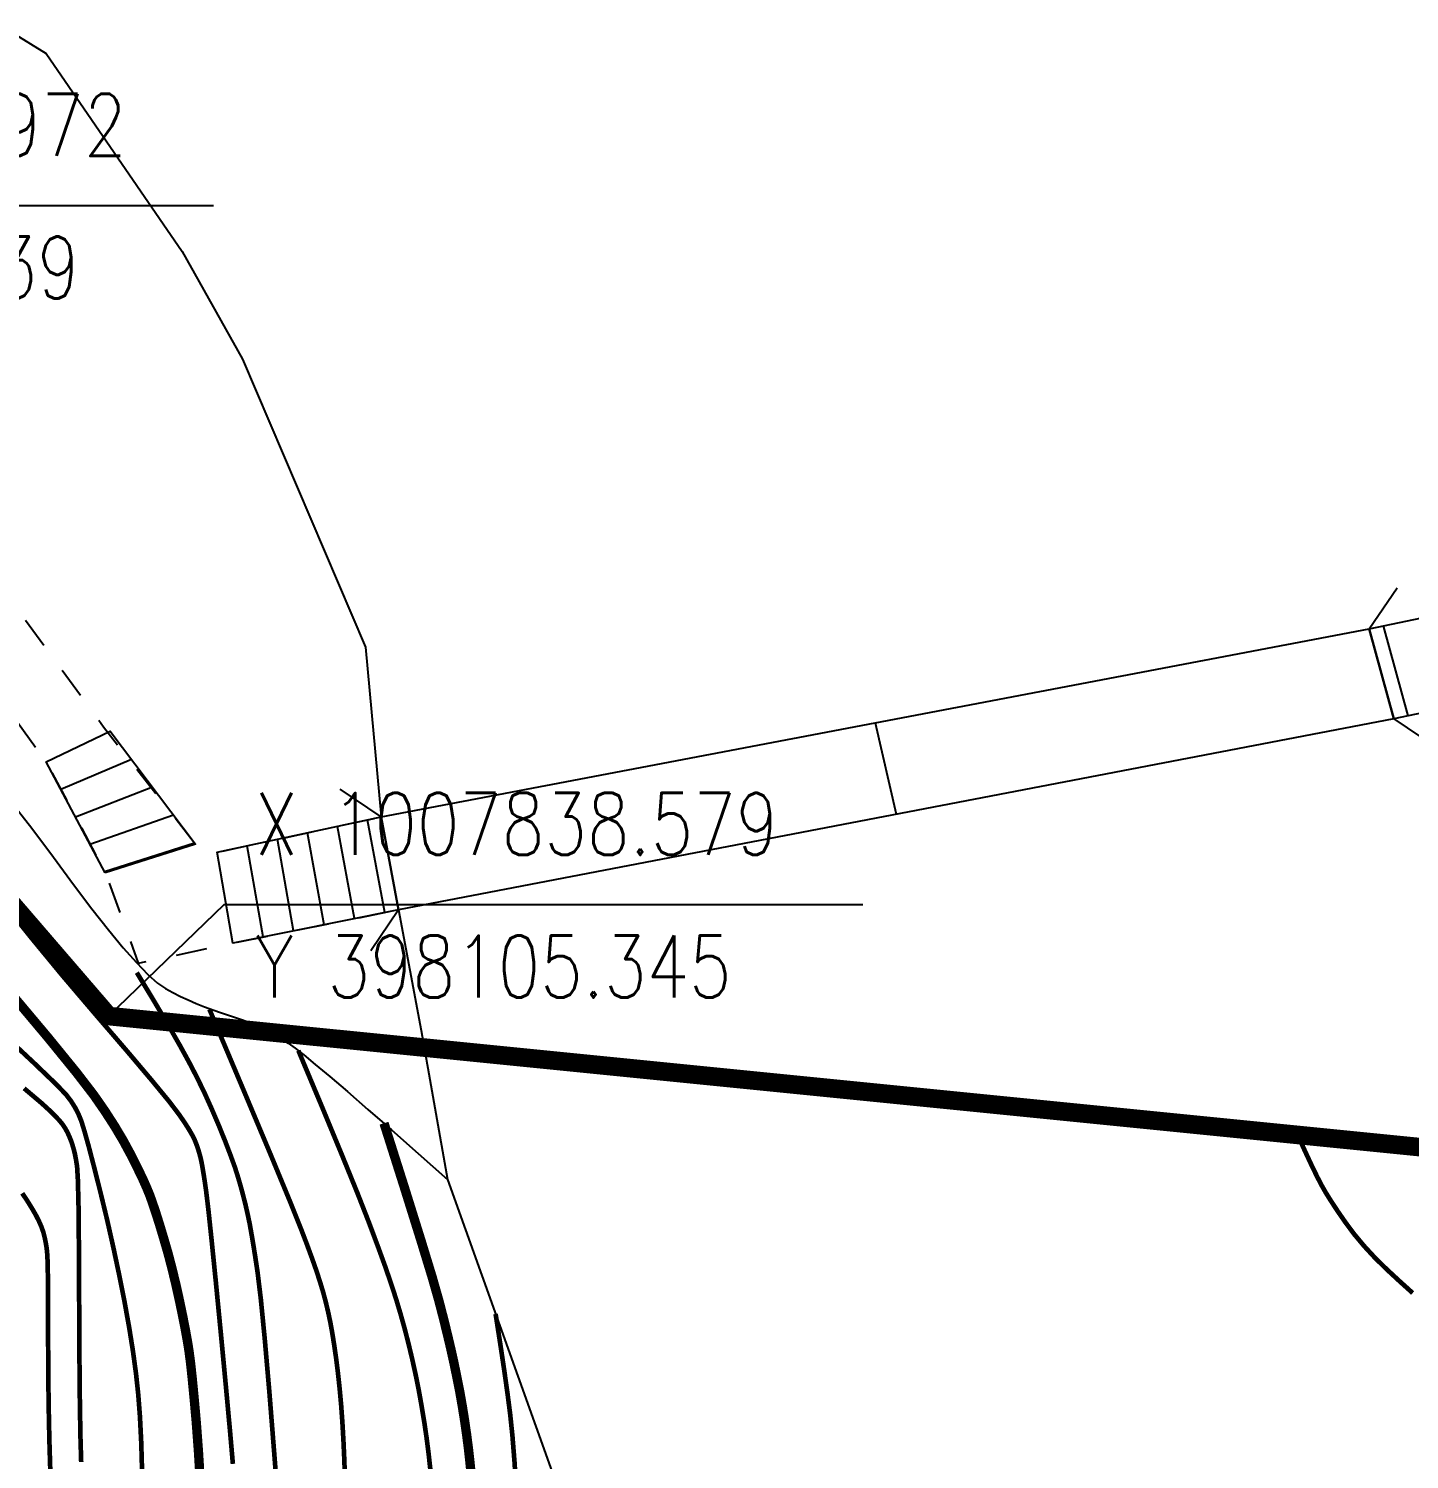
# Model space of a CAD drawing. Extents: x 396500 to 398250, y 1005980 to 1008200.
# Drawn here: x 398104.06 to 398126.31, y 1007831.43 to 1007854.5 of the extents above; entities that cross this region are included whole.
import ezdxf
from ezdxf.enums import TextEntityAlignment as Align

# ---------------------------------------------------------------- set-up
doc = ezdxf.new("R2010")
doc.units = 0
doc.header["$LTSCALE"] = 0.5
doc.linetypes.add('X6', pattern=[2, 1, -1])
doc.layers.add('ASSIST', color=7, linetype='CONTINUOUS', plot=False)
for name, color, linetype in [('DGX', 2, 'CONTINUOUS'), ('DLSS', 4, 'CONTINUOUS'), ('DMTZ', 3, 'CONTINUOUS'), ('JMD', 6, 'CONTINUOUS'), ('用地红线', 1, 'CONTINUOUS')]:
    doc.layers.add(name, color=color, linetype=linetype)
doc.styles.add('HZ', font='rs.shx', dxfattribs={"width": 0.8, "bigfont": 'hztxt.shx'})
doc.linetypes.add('10411', pattern='A,2,[150,AAA.SHX,S=1,R=0,X=0,Y=1],2,[151,AAA.SHX,S=1,R=0,X=0,Y=3],1e-11', length=4)
doc.linetypes.add('10421', pattern='A,2,[150,AAA.SHX,S=1,R=0,X=0,Y=1],1e-11', length=2)

msp = doc.modelspace()

# ---------------------------------------------------------------- linework, layer by layer
at = {"layer": 'ASSIST', "linetype": 'Continuous', "flags": 128}
for points in [[(398125.664, 1007844.821), (398127.848, 1007845.276), (398128.244, 1007843.827), (398126.06, 1007843.372)], [(398109.739, 1007841.788), (398125.664, 1007844.821), (398126.06, 1007843.372), (398110.02, 1007840.292)], [(398105.29, 1007840.889), (398104.34, 1007842.675), (398105.372, 1007843.172), (398106.747, 1007841.35)], [(398110.02, 1007840.292), (398107.347, 1007839.754), (398107.097, 1007841.219), (398109.739, 1007841.788)]]:
    msp.add_lwpolyline(points, close=True, dxfattribs=at)
at = {"layer": 'DGX', "linetype": 'Continuous', "const_width": 0.075}
for points in [[(398103.602, 1007840.463), (398104.081, 1007839.861), (398104.595, 1007839.237), (398105.144, 1007838.592), (398105.652, 1007838.001), (398106.043, 1007837.538), (398106.318, 1007837.204), (398106.476, 1007836.997), (398106.567, 1007836.865), (398106.639, 1007836.752), (398106.694, 1007836.657), (398106.731, 1007836.583), (398106.758, 1007836.517), (398106.782, 1007836.448), (398106.804, 1007836.378), (398106.824, 1007836.306), (398106.844, 1007836.216), (398106.866, 1007836.093), (398106.891, 1007835.936), (398106.918, 1007835.747), (398106.954, 1007835.448), (398107.005, 1007834.965), (398107.073, 1007834.296), (398107.156, 1007833.443), (398107.238, 1007832.58), (398107.302, 1007831.885), (398107.348, 1007831.357)], [(398105.8, 1007839.278), (398106.074, 1007838.825), (398106.306, 1007838.432), (398106.496, 1007838.1), (398106.645, 1007837.828), (398106.772, 1007837.583), (398106.894, 1007837.331), (398107.011, 1007837.071), (398107.125, 1007836.804), (398107.228, 1007836.549), (398107.313, 1007836.326), (398107.382, 1007836.136), (398107.432, 1007835.977), (398107.474, 1007835.833), (398107.513, 1007835.688), (398107.55, 1007835.542), (398107.584, 1007835.394), (398107.62, 1007835.223), (398107.658, 1007835.007), (398107.701, 1007834.746), (398107.747, 1007834.441), (398107.799, 1007834.01), (398107.862, 1007833.369), (398107.936, 1007832.519), (398108.02, 1007831.46), (398108.102, 1007830.407)], [(398109.155, 1007831.107), (398109.144, 1007831.43), (398109.13, 1007831.737), (398109.113, 1007832.029), (398109.093, 1007832.307), (398109.069, 1007832.571), (398109.042, 1007832.821), (398109.013, 1007833.053), (398108.982, 1007833.267), (398108.951, 1007833.463), (398108.919, 1007833.639), (398108.884, 1007833.805), (398108.845, 1007833.968), (398108.802, 1007834.129), (398108.754, 1007834.287), (398108.698, 1007834.461), (398108.626, 1007834.666), (398108.539, 1007834.903), (398108.436, 1007835.172), (398108.262, 1007835.605), (398107.96, 1007836.336), (398107.529, 1007837.362), (398106.97, 1007838.686)], [(398103.61, 1007838.319), (398104.137, 1007837.826), (398104.487, 1007837.49), (398104.659, 1007837.312), (398104.737, 1007837.21), (398104.804, 1007837.104), (398104.861, 1007836.993), (398104.907, 1007836.879), (398104.956, 1007836.72), (398105.024, 1007836.477), (398105.109, 1007836.15), (398105.213, 1007835.738), (398105.322, 1007835.288), (398105.422, 1007834.844), (398105.515, 1007834.406), (398105.601, 1007833.974), (398105.676, 1007833.559), (398105.738, 1007833.171), (398105.787, 1007832.809), (398105.823, 1007832.475), (398105.85, 1007832.121), (398105.871, 1007831.701), (398105.885, 1007831.214)], [(398110.531, 1007831.266), (398110.503, 1007831.523), (398110.47, 1007831.78), (398110.432, 1007832.039), (398110.389, 1007832.297), (398110.343, 1007832.553), (398110.292, 1007832.805), (398110.237, 1007833.054), (398110.178, 1007833.3), (398110.116, 1007833.541), (398110.05, 1007833.777), (398109.981, 1007834.008), (398109.9, 1007834.258), (398109.8, 1007834.549), (398109.679, 1007834.881), (398109.539, 1007835.255), (398109.356, 1007835.723), (398109.105, 1007836.34), (398108.788, 1007837.106), (398108.404, 1007838.021)], [(398103.983, 1007837.412), (398104.264, 1007837.174), (398104.381, 1007837.067), (398104.476, 1007836.974), (398104.55, 1007836.896), (398104.602, 1007836.833), (398104.642, 1007836.773), (398104.68, 1007836.705), (398104.714, 1007836.63), (398104.747, 1007836.548), (398104.775, 1007836.458), (398104.8, 1007836.362), (398104.82, 1007836.259), (398104.837, 1007836.15), (398104.85, 1007835.933), (398104.86, 1007835.505), (398104.866, 1007834.868), (398104.87, 1007834.021), (398104.874, 1007833.142), (398104.881, 1007832.41), (398104.89, 1007831.824), (398104.903, 1007831.386)], [(398124.514, 1007836.654), (398124.635, 1007836.388), (398124.739, 1007836.165), (398124.826, 1007835.986), (398124.896, 1007835.851), (398124.966, 1007835.728), (398125.055, 1007835.586), (398125.161, 1007835.425), (398125.285, 1007835.246), (398125.425, 1007835.058), (398125.582, 1007834.87), (398125.755, 1007834.683), (398125.944, 1007834.497), (398126.148, 1007834.308), (398126.365, 1007834.112)], [(398103.953, 1007835.72), (398104.03, 1007835.605), (398104.103, 1007835.488), (398104.169, 1007835.375), (398104.222, 1007835.271), (398104.264, 1007835.175), (398104.294, 1007835.088), (398104.315, 1007835.004), (398104.333, 1007834.918), (398104.347, 1007834.83), (398104.356, 1007834.739), (398104.363, 1007834.587), (398104.367, 1007834.314), (398104.37, 1007833.918), (398104.37, 1007833.402), (398104.372, 1007832.832), (398104.379, 1007832.278), (398104.39, 1007831.739), (398104.406, 1007831.216)], [(398111.917, 1007830.92), (398111.887, 1007831.399), (398111.854, 1007831.811), (398111.818, 1007832.156), (398111.775, 1007832.49), (398111.721, 1007832.872), (398111.657, 1007833.299), (398111.583, 1007833.774)]]:
    msp.add_lwpolyline(points, dxfattribs=at)
at = {"layer": 'DGX', "color": 3, "linetype": 'Continuous', "lineweight": -2, "const_width": 0.15}
for points in [[(398106.83, 1007830.945), (398106.794, 1007831.543), (398106.758, 1007832.029), (398106.723, 1007832.421), (398106.692, 1007832.742), (398106.665, 1007832.992), (398106.642, 1007833.169), (398106.617, 1007833.327), (398106.583, 1007833.515), (398106.54, 1007833.735), (398106.488, 1007833.985), (398106.43, 1007834.247), (398106.368, 1007834.503), (398106.303, 1007834.752), (398106.233, 1007834.993), (398106.166, 1007835.216), (398106.106, 1007835.406), (398106.053, 1007835.563), (398106.008, 1007835.689), (398105.958, 1007835.811), (398105.891, 1007835.961), (398105.805, 1007836.139), (398105.702, 1007836.344), (398105.581, 1007836.568), (398105.442, 1007836.802), (398105.284, 1007837.047), (398105.108, 1007837.301), (398104.83, 1007837.663), (398104.367, 1007838.232), (398103.717, 1007839.006)], [(398109.784, 1007836.85), (398110.119, 1007835.794), (398110.378, 1007834.965), (398110.562, 1007834.363), (398110.669, 1007833.987), (398110.736, 1007833.728), (398110.799, 1007833.474), (398110.858, 1007833.225), (398110.912, 1007832.982), (398110.961, 1007832.744), (398111.007, 1007832.511), (398111.047, 1007832.282), (398111.083, 1007832.057), (398111.115, 1007831.835), (398111.144, 1007831.611), (398111.169, 1007831.388), (398111.191, 1007831.163)]]:
    msp.add_lwpolyline(points, dxfattribs=at)
at = {"layer": 'DLSS', "linetype": 'Continuous'}
for p, q in [((398125.664, 1007844.821), (398126.114, 1007845.483)), ((398109.739, 1007841.788), (398125.664, 1007844.821)), ((398126.06, 1007843.372), (398110.02, 1007840.292)), ((398117.702, 1007843.304), (398118.04, 1007841.832)), ((398126.06, 1007843.372), (398126.722, 1007842.923)), ((398109.739, 1007841.788), (398109.077, 1007842.238)), ((398110.02, 1007840.292), (398109.571, 1007839.63))]:
    msp.add_line(p, q, dxfattribs=at)
at = {"layer": 'DLSS', "linetype": 'X6', "flags": 128}
for points in [[(398090.75, 1007858.735), (398090.495, 1007857.414), (398091.761, 1007856.779), (398092.239, 1007856.498), (398094.272, 1007854.931, -0.045288), (398097.783, 1007851.449, -0.052753), (398099.197, 1007849.709), (398100.977, 1007847.317), (398104.34, 1007842.675), (398105.29, 1007840.889), (398105.824, 1007839.431), (398107.347, 1007839.754), (398110.02, 1007840.292)], [(398092.208, 1007858.248), (398092.125, 1007858.045), (398092.747, 1007857.609), (398094.898, 1007855.746, -0.068439), (398098.476, 1007852.335), (398100.658, 1007849.543), (398105.265, 1007843.24), (398106.763, 1007841.329), (398107.097, 1007841.219), (398109.739, 1007841.788)]]:
    msp.add_lwpolyline(points, format="xyb", dxfattribs=at)
at = {"layer": 'DMTZ', "linetype": '10421', "flags": 128}
for points in [[(398097.202, 1007856.849), (398101.133, 1007855.51), (398102.059, 1007855.504), (398104.336, 1007854.095), (398106.531, 1007850.907), (398107.503, 1007849.169), (398109.484, 1007844.524), (398109.739, 1007841.788)], [(398110.02, 1007840.292), (398110.382, 1007838.347), (398110.808, 1007835.943), (398112.786, 1007830.411), (398114.236, 1007826.326), (398116.522, 1007823.226), (398118.345, 1007819.701), (398119.137, 1007816.479), (398120.102, 1007813.225), (398122.581, 1007806.295), (398125.596, 1007801.385), (398127.817, 1007800)]]:
    msp.add_lwpolyline(points, dxfattribs=at)
at = {"layer": 'DMTZ', "linetype": '10411', "flags": 128}
msp.add_lwpolyline([(397879.8, 1007800), (397879.819, 1007800.019), (397879.873, 1007800.073), (397879.962, 1007800.162), (397880.087, 1007800.287), (397880.248, 1007800.447), (397880.444, 1007800.643), (397880.675, 1007800.874), (397880.942, 1007801.141), (397881.239, 1007801.43), (397881.56, 1007801.73), (397881.905, 1007802.039), (397882.274, 1007802.358), (397882.668, 1007802.688), (397883.086, 1007803.028), (397883.529, 1007803.377), (397883.995, 1007803.737), (397884.501, 1007804.087), (397885.059, 1007804.41), (397885.669, 1007804.705), (397886.332, 1007804.972), (397887.048, 1007805.211), (397887.817, 1007805.422), (397888.639, 1007805.606), (397889.513, 1007805.761), (397890.452, 1007805.858), (397891.467, 1007805.864), (397892.559, 1007805.78), (397893.727, 1007805.605), (397894.971, 1007805.341), (397896.293, 1007804.986), (397897.69, 1007804.541), (397899.164, 1007804.006), (397900.621, 1007803.497), (397901.965, 1007803.131), (397903.197, 1007802.909), (397904.318, 1007802.829), (397905.326, 1007802.893), (397906.222, 1007803.099), (397907.007, 1007803.449), (397907.679, 1007803.942), (397908.309, 1007804.547), (397908.966, 1007805.236), (397909.65, 1007806.008), (397910.361, 1007806.863), (397911.099, 1007807.801), (397911.864, 1007808.822), (397912.656, 1007809.926), (397913.475, 1007811.113), (397914.312, 1007812.316), (397915.159, 1007813.465), (397916.016, 1007814.562), (397916.883, 1007815.607), (397917.759, 1007816.599), (397918.645, 1007817.538), (397919.541, 1007818.424), (397920.447, 1007819.258), (397921.375, 1007820.041), (397922.337, 1007820.773), (397923.333, 1007821.455), (397924.363, 1007822.086), (397925.427, 1007822.667), (397926.525, 1007823.197), (397927.657, 1007823.677), (397928.824, 1007824.107), (397930.021, 1007824.499), (397931.248, 1007824.865), (397932.503, 1007825.206), (397933.788, 1007825.522), (397935.101, 1007825.812), (397936.443, 1007826.076), (397937.813, 1007826.315), (397939.213, 1007826.528), (397940.619, 1007826.738), (397942.01, 1007826.966), (397943.386, 1007827.213), (397944.747, 1007827.478), (397946.093, 1007827.762), (397947.424, 1007828.064), (397948.739, 1007828.385), (397950.04, 1007828.724), (397951.333, 1007829.067), (397952.626, 1007829.399), (397953.921, 1007829.722), (397955.215, 1007830.034), (397956.511, 1007830.336), (397957.806, 1007830.628), (397959.103, 1007830.909), (397960.399, 1007831.181), (397961.761, 1007831.45), (397963.252, 1007831.726), (397964.873, 1007832.009), (397966.623, 1007832.299), (397968.502, 1007832.595), (397970.511, 1007832.899), (397972.649, 1007833.209), (397974.917, 1007833.525), (397977.146, 1007833.834), (397979.17, 1007834.119), (397980.99, 1007834.38), (397982.603, 1007834.619), (397984.012, 1007834.834), (397985.215, 1007835.025), (397986.214, 1007835.194), (397987.007, 1007835.339), (397987.692, 1007835.467), (397988.367, 1007835.584), (397989.033, 1007835.69), (397989.688, 1007835.786), (397990.334, 1007835.871), (397990.969, 1007835.945), (397991.595, 1007836.008), (397992.211, 1007836.061), (397992.823, 1007836.116), (397993.439, 1007836.187), (397994.058, 1007836.275), (397994.68, 1007836.378), (397995.306, 1007836.497), (397995.935, 1007836.633), (397996.567, 1007836.784), (397997.202, 1007836.951), (397997.856, 1007837.117), (397998.541, 1007837.265), (397999.259, 1007837.393), (398000.008, 1007837.503), (398000.79, 1007837.594), (398001.605, 1007837.666), (398002.451, 1007837.719), (398003.329, 1007837.753), (398004.224, 1007837.786), (398005.119, 1007837.833), (398006.013, 1007837.894), (398006.908, 1007837.97), (398007.802, 1007838.061), (398008.697, 1007838.167), (398009.592, 1007838.287), (398010.486, 1007838.422), (398011.407, 1007838.567), (398012.381, 1007838.718), (398013.406, 1007838.876), (398014.485, 1007839.04), (398015.616, 1007839.211), (398016.8, 1007839.388), (398018.036, 1007839.571), (398019.324, 1007839.76), (398020.598, 1007839.951), (398021.788, 1007840.139), (398022.896, 1007840.324), (398023.921, 1007840.505), (398024.863, 1007840.684), (398025.723, 1007840.859), (398026.499, 1007841.031), (398027.193, 1007841.199), (398027.87, 1007841.369), (398028.597, 1007841.544), (398029.375, 1007841.724), (398030.202, 1007841.909), (398031.08, 1007842.1), (398032.008, 1007842.296), (398032.987, 1007842.497), (398034.015, 1007842.703), (398035.066, 1007842.908), (398036.112, 1007843.107), (398037.154, 1007843.299), (398038.191, 1007843.484), (398039.223, 1007843.663), (398040.251, 1007843.835), (398041.273, 1007844), (398042.291, 1007844.158), (398043.337, 1007844.307), (398044.443, 1007844.445), (398045.608, 1007844.573), (398046.834, 1007844.689), (398048.119, 1007844.794), (398049.465, 1007844.888), (398050.87, 1007844.971), (398052.336, 1007845.043), (398053.831, 1007845.103), (398055.325, 1007845.149), (398056.819, 1007845.182), (398058.312, 1007845.201), (398059.804, 1007845.207), (398061.296, 1007845.199), (398062.786, 1007845.178), (398064.276, 1007845.144), (398065.715, 1007845.106), (398067.053, 1007845.076), (398068.29, 1007845.053), (398069.426, 1007845.038), (398070.461, 1007845.03), (398071.394, 1007845.029), (398072.227, 1007845.036), (398072.959, 1007845.05), (398073.7, 1007845.107), (398074.56, 1007845.241), (398075.54, 1007845.453), (398076.639, 1007845.742), (398077.859, 1007846.11), (398079.197, 1007846.554), (398080.655, 1007847.077), (398082.233, 1007847.677), (398083.799, 1007848.275), (398085.222, 1007848.791), (398086.502, 1007849.226), (398087.638, 1007849.579), (398088.632, 1007849.851), (398089.482, 1007850.041), (398090.189, 1007850.15), (398090.753, 1007850.177), (398091.244, 1007850.155), (398091.729, 1007850.118), (398092.21, 1007850.066), (398092.685, 1007849.998), (398093.156, 1007849.914), (398093.622, 1007849.815), (398094.083, 1007849.7), (398094.54, 1007849.57), (398094.984, 1007849.426), (398095.41, 1007849.27), (398095.818, 1007849.102), (398096.206, 1007848.921), (398096.576, 1007848.728), (398096.928, 1007848.523), (398097.26, 1007848.306), (398097.574, 1007848.077), (398097.893, 1007847.824), (398098.242, 1007847.535), (398098.62, 1007847.212), (398099.028, 1007846.853), (398099.465, 1007846.459), (398099.932, 1007846.03), (398100.428, 1007845.566), (398100.953, 1007845.067), (398101.48, 1007844.553), (398101.982, 1007844.046), (398102.459, 1007843.545), (398102.909, 1007843.051), (398103.335, 1007842.563), (398103.734, 1007842.081), (398104.109, 1007841.607), (398104.457, 1007841.138), (398104.779, 1007840.698), (398105.074, 1007840.308), (398105.341, 1007839.968), (398105.58, 1007839.679), (398105.792, 1007839.439), (398105.976, 1007839.249), (398106.133, 1007839.109), (398106.263, 1007839.02), (398106.38, 1007838.956), (398106.502, 1007838.895), (398106.627, 1007838.837), (398106.756, 1007838.781), (398106.889, 1007838.727), (398107.026, 1007838.676), (398107.167, 1007838.628), (398107.312, 1007838.582), (398107.456, 1007838.534), (398107.597, 1007838.482), (398107.733, 1007838.424), (398107.865, 1007838.361), (398107.993, 1007838.294), (398108.117, 1007838.221), (398108.237, 1007838.143), (398108.352, 1007838.06), (398108.49, 1007837.952), (398108.676, 1007837.799), (398108.91, 1007837.601), (398109.193, 1007837.359), (398109.524, 1007837.072), (398109.904, 1007836.741), (398110.332, 1007836.364), (398110.808, 1007835.943)], dxfattribs=at)
at = {"layer": 'JMD', "linetype": 'Continuous'}
for p, q in [((398125.89, 1007844.868), (398126.286, 1007843.419)), ((398104.34, 1007842.675), (398105.372, 1007843.172)), ((398104.575, 1007842.234), (398105.712, 1007842.722)), ((398104.81, 1007841.792), (398106.052, 1007842.271)), ((398105.044, 1007841.351), (398106.392, 1007841.821)), ((398109.798, 1007840.247), (398109.519, 1007841.741)), ((398108.327, 1007839.951), (398108.066, 1007841.428)), ((398108.818, 1007840.05), (398108.55, 1007841.532)), ((398109.308, 1007840.149), (398109.035, 1007841.636)), ((398105.279, 1007840.909), (398106.732, 1007841.371)), ((398107.347, 1007839.754), (398107.097, 1007841.219)), ((398107.837, 1007839.853), (398107.581, 1007841.323))]:
    msp.add_line(p, q, dxfattribs=at)
at = {"layer": 'JMD', "linetype": 'Continuous', "flags": 128}
for points in [[(398125.664, 1007844.821), (398127.848, 1007845.276)], [(398128.244, 1007843.827), (398126.06, 1007843.372)], [(398105.372, 1007843.172), (398106.747, 1007841.35)], [(398105.29, 1007840.889), (398104.34, 1007842.675)], [(398107.097, 1007841.219), (398109.739, 1007841.788)], [(398110.02, 1007840.292), (398107.347, 1007839.754)]]:
    msp.add_lwpolyline(points, dxfattribs=at)
at = {"layer": '用地红线', "linetype": 'Continuous', "const_width": 0.3, "flags": 128}
msp.add_lwpolyline([(397985.99, 1007958.873), (397994.886, 1007951.334), (397991.714, 1007943.294), (397994.633, 1007931.78), (398111.614, 1007912.186), (398114.221, 1007921.868), (398145.022, 1007916.936), (398159.924, 1007899.022), (398177.701, 1007902.488), (398177.458, 1007896.511), (398139.84, 1007871.366), (398158.004, 1007843.858), (398153.153, 1007833.797), (398105.345, 1007838.578), (398095.539, 1007849.972), (398034.306, 1007851.206), (398029.668, 1007841.121), (397918.334, 1007848.805), (397904.655, 1007861.515), (397920.251, 1007877.673), (397930.52, 1007889.558), (397949.869, 1007915.413)], close=True, dxfattribs=at)
at = {"layer": '用地红线', "linetype": 'Continuous', "flags": 128}
for points in [[(398095.539, 1007849.972), (398096.7, 1007851.647), (398107.033, 1007851.647)], [(398105.345, 1007838.578), (398107.208, 1007840.376), (398117.504, 1007840.376)]]:
    msp.add_lwpolyline(points, dxfattribs=at)

# ---------------------------------------------------------------- texts
at = {"layer": '用地红线', "linetype": 'Continuous', "style": 'HZ', "width": 0.8}
for s, p in [('X 1007849.972', (398097.2, 1007852.147)), ('X 1007838.579', (398107.708, 1007840.876))]:
    msp.add_text(s, height=1, dxfattribs=at).set_placement(p, align=Align.BOTTOM_LEFT)
for s, p in [('Y 398095.539', (398097.2, 1007851.147)), ('Y 398105.345', (398107.708, 1007839.876))]:
    msp.add_text(s, height=1, dxfattribs=at).set_placement(p, align=Align.TOP_LEFT)

doc.saveas('drawing.dxf')
